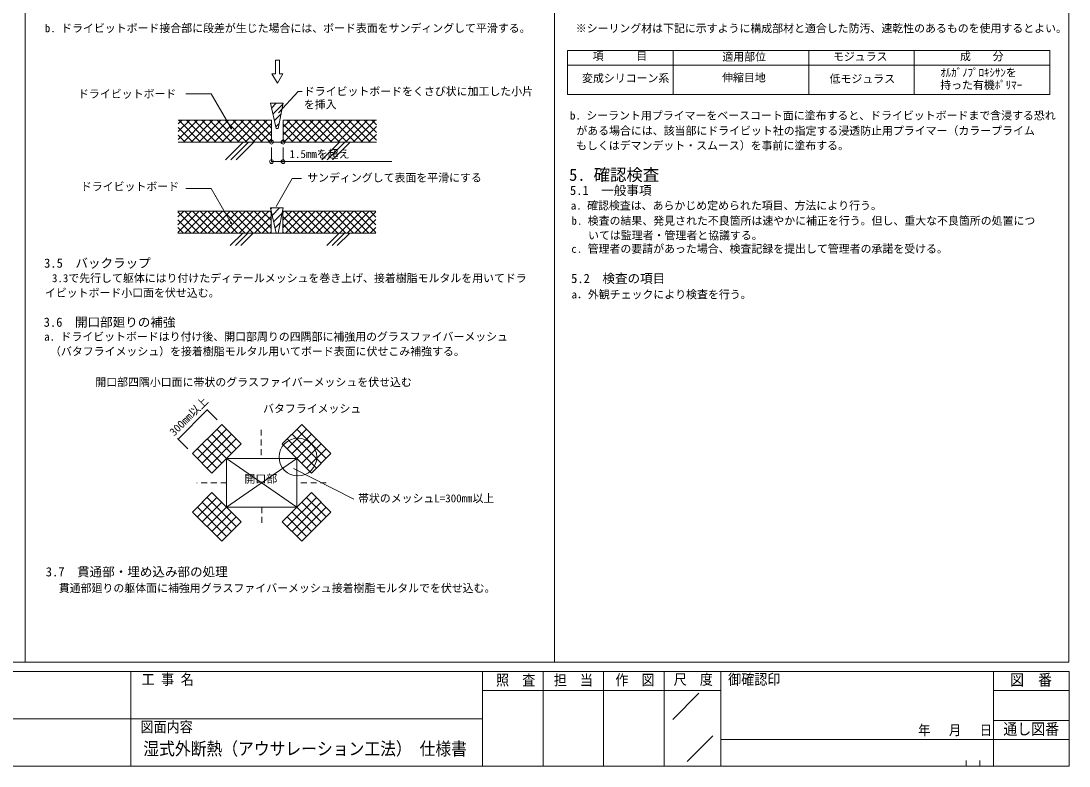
# Model space of a CAD drawing. Units: millimetres on the paper. Extents: x -160 to 123, y -85 to 110.
# Drawn here: x -11.8 to 122.6, y -80.9 to 14.6 of the extents above; entities that cross this region are included whole.
import ezdxf
from ezdxf.enums import TextEntityAlignment as Align

# ---------------------------------------------------------------- set-up
doc = ezdxf.new("R2010")
doc.units = ezdxf.units.MM
doc.header["$PDMODE"] = 32
doc.header["$PDSIZE"] = 0.5
doc.linetypes.add('USER1', pattern=[1.25, 0.75, -0.5])
doc.linetypes.add('USER2', pattern=[28.575, 19.05, -3.175, 3.175, -3.175])
doc.layers.add('0-0_0', color=7, linetype='Continuous', lineweight=18)
doc.layers.add('0-6_寸法', color=7, linetype='Continuous', lineweight=18)
doc.layers.add('0-B', color=7, linetype='Continuous')
doc.styles.add('ＭＳ ゴシック', font='')
doc.styles.get('ＭＳ ゴシック').set_extended_font_data('MS Gothic')

# ---------------------------------------------------------------- blocks, each defined once
blk = doc.blocks.new('_DotSmall')
at = {"layer": '0-0_0'}
blk.add_line((0.00125, 0), (-0.00125, 0), dxfattribs=at)
blk.add_circle((0, 0), 0.00125, dxfattribs=at)

msp = doc.modelspace()

# ---------------------------------------------------------------- linework, layer by layer
at = {"layer": '0-0_0'}
for p, q in [((-11.261, 96.729), (-11.261, -67.6)), ((56.624, 96.729), (56.624, -67.6)), ((20.83, 9.618), (20.83, 7.848)), ((21.345, 9.618), (21.345, 7.848)), ((21.785, 7.848), (21.087, 6.636)), ((21.345, 7.848), (21.785, 7.848)), ((20.194, 4.083), (21.837, 4.083)), ((20.928, 0.86), (20.194, 4.083)), ((20.334, 3.468), (20.949, 4.083)), ((21.184, 0.86), (21.837, 4.083)), ((20.517, 2.661), (21.811, 3.955)), ((20.701, 1.855), (21.559, 2.713)), ((20.346, 1.909), (8.39, 1.909)), ((8.39, -0.557), (10.855, 1.909)), ((8.39, 0.433), (9.866, 1.909)), ((8.39, 1.423), (8.876, 1.909)), ((11.25, -0.903), (8.439, 1.909)), ((9.034, -0.903), (11.845, 1.909)), ((12.24, -0.903), (9.428, 1.909)), ((10.024, -0.903), (12.835, 1.909)), ((13.23, -0.903), (10.418, 1.909)), ((11.014, -0.903), (13.825, 1.909)), ((14.22, -0.903), (11.408, 1.909)), ((12.003, -0.903), (14.815, 1.909)), ((15.21, -0.903), (12.398, 1.909)), ((12.993, -0.903), (15.805, 1.909)), ((16.2, -0.903), (13.388, 1.909)), ((13.983, -0.903), (16.795, 1.909)), ((17.19, -0.903), (14.378, 1.909)), ((14.973, -0.903), (17.785, 1.909)), ((18.18, -0.903), (15.368, 1.909)), ((15.963, -0.903), (18.775, 1.909)), ((19.17, -0.903), (16.358, 1.909)), ((16.953, -0.903), (19.765, 1.909)), ((20.16, -0.903), (17.348, 1.909)), ((17.943, -0.903), (20.346, 1.5)), ((20.346, -0.098), (18.338, 1.909)), ((20.346, 0.891), (19.328, 1.909)), ((20.346, 1.881), (20.318, 1.909)), ((20.346, 1.909), (20.346, -0.903)), ((20.885, 1.049), (21.308, 1.472)), ((21.825, 1.909), (21.825, -0.903)), ((21.825, 1.909), (33.781, 1.909)), ((21.825, 0.01), (23.725, 1.909)), ((21.825, 0.999), (22.735, 1.909)), ((24.12, -0.903), (21.825, 1.392)), ((21.903, -0.903), (24.715, 1.909)), ((25.11, -0.903), (22.298, 1.909)), ((22.893, -0.903), (25.705, 1.909)), ((26.1, -0.903), (23.288, 1.909)), ((23.883, -0.903), (26.695, 1.909)), ((27.09, -0.903), (24.278, 1.909)), ((24.873, -0.903), (27.685, 1.909)), ((28.08, -0.903), (25.268, 1.909)), ((25.863, -0.903), (28.675, 1.909)), ((29.069, -0.903), (26.258, 1.909)), ((26.853, -0.903), (29.665, 1.909)), ((30.059, -0.903), (27.248, 1.909)), ((27.843, -0.903), (30.654, 1.909)), ((31.049, -0.903), (28.238, 1.909)), ((28.833, -0.903), (31.644, 1.909)), ((32.039, -0.903), (29.227, 1.909)), ((29.823, -0.903), (32.634, 1.909)), ((33.029, -0.903), (30.217, 1.909)), ((30.812, -0.903), (33.624, 1.909)), ((33.781, -0.665), (31.207, 1.909)), ((33.781, 0.325), (32.197, 1.909)), ((33.781, 1.315), (33.187, 1.909)), ((10.26, -0.903), (8.39, 0.968)), ((18.933, -0.903), (20.346, 0.51)), ((20.928, 0.86), (21.184, 0.86)), ((23.13, -0.903), (21.825, 0.402)), ((31.802, -0.903), (33.781, 1.076)), ((32.792, -0.903), (33.781, 0.086)), ((9.27, -0.903), (8.39, -0.022)), ((33.781, -0.903), (8.39, -0.903)), ((19.923, -0.903), (20.346, -0.48)), ((22.14, -0.903), (21.825, -0.588)), ((20.342, -1.603), (20.342, -3.469)), ((21.825, -1.603), (21.825, -3.469)), ((20.278, -3.399), (21.825, -3.399)), ((21.825, -3.399), (35.772, -3.399)), ((20.194, -9.346), (21.837, -9.346)), ((20.928, -12.57), (20.194, -9.346)), ((20.23, -9.506), (20.389, -9.346)), ((20.414, -10.312), (21.379, -9.346)), ((21.184, -12.57), (21.837, -9.346)), ((8.34, -12.486), (11.068, -9.758)), ((20.295, -9.758), (8.34, -9.758)), ((8.34, -11.496), (10.078, -9.758)), ((8.34, -10.506), (9.088, -9.758)), ((11.038, -12.57), (8.34, -9.871)), ((12.028, -12.57), (9.216, -9.758)), ((9.246, -12.57), (12.058, -9.758)), ((13.018, -12.57), (10.206, -9.758)), ((10.236, -12.57), (13.048, -9.758)), ((14.008, -12.57), (11.196, -9.758)), ((11.226, -12.57), (14.038, -9.758)), ((14.998, -12.57), (12.186, -9.758)), ((12.216, -12.57), (15.028, -9.758)), ((15.988, -12.57), (13.176, -9.758)), ((13.206, -12.57), (16.018, -9.758)), ((16.978, -12.57), (14.166, -9.758)), ((14.196, -12.57), (17.008, -9.758)), ((17.968, -12.57), (15.156, -9.758)), ((15.186, -12.57), (17.998, -9.758)), ((18.958, -12.57), (16.146, -9.758)), ((16.176, -12.57), (18.988, -9.758)), ((19.947, -12.57), (17.136, -9.758)), ((17.166, -12.57), (19.977, -9.758)), ((20.295, -11.927), (18.126, -9.758)), ((18.156, -12.57), (20.295, -10.43)), ((20.295, -10.937), (19.116, -9.758)), ((20.295, -9.948), (20.105, -9.758)), ((20.295, -9.758), (20.295, -12.57)), ((20.597, -11.118), (21.702, -10.013)), ((21.775, -11.92), (23.937, -9.758)), ((21.775, -9.758), (33.731, -9.758)), ((21.775, -10.93), (22.947, -9.758)), ((21.775, -9.94), (21.957, -9.758)), ((23.907, -12.57), (21.775, -10.437)), ((24.897, -12.57), (22.085, -9.758)), ((22.115, -12.57), (24.927, -9.758)), ((25.887, -12.57), (23.075, -9.758)), ((23.105, -12.57), (25.917, -9.758)), ((26.877, -12.57), (24.065, -9.758)), ((24.095, -12.57), (26.907, -9.758)), ((27.867, -12.57), (25.055, -9.758)), ((25.085, -12.57), (27.897, -9.758)), ((28.857, -12.57), (26.045, -9.758)), ((26.075, -12.57), (28.887, -9.758)), ((29.847, -12.57), (27.035, -9.758)), ((27.065, -12.57), (29.877, -9.758)), ((30.837, -12.57), (28.025, -9.758)), ((28.055, -12.57), (30.867, -9.758)), ((31.827, -12.57), (29.015, -9.758)), ((29.045, -12.57), (31.857, -9.758)), ((32.817, -12.57), (30.005, -9.758)), ((30.035, -12.57), (32.847, -9.758)), ((33.731, -12.493), (30.995, -9.758)), ((31.025, -12.57), (33.731, -9.864)), ((33.731, -11.504), (31.985, -9.758)), ((33.731, -10.514), (32.975, -9.758)), ((10.048, -12.57), (8.34, -10.861)), ((9.058, -12.57), (8.34, -11.851)), ((19.146, -12.57), (20.295, -11.42)), ((20.781, -11.924), (21.45, -11.255)), ((22.917, -12.57), (21.775, -11.427)), ((32.015, -12.57), (33.731, -10.854)), ((33.005, -12.57), (33.731, -11.844)), ((8.34, -12.57), (33.731, -12.57)), ((20.295, -12.57), (8.34, -12.57)), ((20.135, -12.57), (20.295, -12.41)), ((21.927, -12.57), (21.775, -12.417)), ((12.093, -35.256), (8.351, -38.997)), ((13.358, -36.521), (12.033, -35.196)), ((9.616, -40.262), (8.292, -38.938)), ((30.891, -46.693), (23.141, -42.767))]:
    msp.add_line(p, q, dxfattribs=at)
at = {"layer": '0-0_0', "color": 5}
for p, q in [((122.576, -67.6), (122.576, 96.729)), ((-147.031, -67.6), (122.576, -67.6))]:
    msp.add_line(p, q, dxfattribs=at)
at = {"layer": '0-0_0', "color": 3}
for p, q in [((58.3, 10.84), (58.3, 5.184)), ((89.223, 10.84), (58.3, 10.84)), ((71.829, 5.184), (71.829, 10.84)), ((89.223, 10.84), (120.145, 10.84)), ((89.223, 10.84), (89.223, 5.184)), ((102.751, 5.184), (102.751, 10.84)), ((120.145, 10.84), (120.145, 5.184)), ((120.145, 10.84), (120.145, 5.184)), ((58.3, 8.955), (120.145, 8.955)), ((12.613, 5.276), (9.34, 5.276)), ((15.159, 0.866), (12.613, 5.276)), ((120.145, 5.184), (58.3, 5.184)), ((14.42, -3.174), (16.691, -0.903)), ((15.103, -3.174), (17.374, -0.903)), ((15.787, -3.174), (18.058, -0.903)), ((26.8, -3.174), (29.071, -0.903)), ((27.483, -3.174), (29.754, -0.903)), ((28.166, -3.174), (30.437, -0.903)), ((12.613, -6.878), (9.34, -6.878)), ((15.159, -11.288), (12.613, -6.878)), ((15.032, -14.179), (16.641, -12.57)), ((15.715, -14.179), (17.324, -12.57)), ((16.398, -14.179), (18.007, -12.57)), ((27.411, -14.179), (29.02, -12.57)), ((28.095, -14.179), (29.704, -12.57)), ((28.778, -14.179), (30.387, -12.57))]:
    msp.add_line(p, q, dxfattribs=at)
at = {"layer": '0-0_0', "color": 6}
for p, q in [((10.21, -40.856), (13.952, -37.115)), ((13.952, -37.115), (16.446, -39.609)), ((24.215, -37.115), (21.721, -39.609)), ((24.215, -37.115), (27.957, -40.856)), ((10.834, -41.48), (14.575, -37.738)), ((11.457, -42.103), (15.199, -38.362)), ((12.704, -38.362), (15.199, -40.856)), ((13.328, -37.738), (15.822, -40.233)), ((24.839, -37.738), (22.344, -40.233)), ((25.462, -38.362), (22.968, -40.856)), ((22.968, -38.362), (26.709, -42.103)), ((23.591, -37.738), (27.333, -41.48)), ((10.834, -40.233), (13.328, -42.727)), ((11.457, -39.609), (13.952, -42.103)), ((12.081, -42.727), (15.822, -38.985)), ((12.081, -38.985), (14.575, -41.48)), ((12.704, -43.35), (16.446, -39.609)), ((21.721, -39.609), (25.462, -43.35)), ((22.344, -38.985), (26.086, -42.727)), ((26.086, -38.985), (23.591, -41.48)), ((26.709, -39.609), (24.215, -42.103)), ((27.333, -40.233), (24.839, -42.727)), ((10.21, -40.856), (12.704, -43.35)), ((27.957, -40.856), (25.462, -43.35)), ((10.21, -48.355), (12.704, -45.861)), ((10.834, -48.979), (13.328, -46.485)), ((15.822, -50.226), (12.081, -46.485)), ((16.446, -49.602), (12.704, -45.861)), ((25.462, -45.861), (21.721, -49.602)), ((26.086, -46.485), (22.344, -50.226)), ((27.333, -48.979), (24.839, -46.485)), ((27.957, -48.355), (25.462, -45.861)), ((13.952, -52.097), (10.21, -48.355)), ((14.575, -51.473), (10.834, -47.732)), ((11.457, -49.602), (13.952, -47.108)), ((15.199, -50.85), (11.457, -47.108)), ((12.081, -50.226), (14.575, -47.732)), ((12.704, -50.85), (15.199, -48.355)), ((26.709, -47.108), (22.968, -50.85)), ((25.462, -50.85), (22.968, -48.355)), ((27.333, -47.732), (23.591, -51.473)), ((26.086, -50.226), (23.591, -47.732)), ((26.709, -49.602), (24.215, -47.108)), ((13.328, -51.473), (15.822, -48.979)), ((13.952, -52.097), (16.446, -49.602)), ((24.839, -51.473), (22.344, -48.979))]:
    msp.add_line(p, q, dxfattribs=at)
at = {"layer": '0-0_0', "color": 6, "linetype": 'USER1'}
for p, q in [((19.029, -37.801), (19.029, -41.48)), ((14.575, -44.606), (10.744, -44.606)), ((27.36, -44.606), (23.591, -44.606)), ((19.083, -47.732), (19.083, -50.062))]:
    msp.add_line(p, q, dxfattribs=at)
at = {"layer": '0-0_0', "color": 2, "linetype": 'USER2'}
for p, q in [((14.575, -41.48), (23.591, -47.732)), ((14.575, -47.732), (23.591, -41.48))]:
    msp.add_line(p, q, dxfattribs=at)
at = {"layer": '0-0_0', "color": 2}
for p, q in [((14.575, -41.48), (14.575, -47.732)), ((14.575, -41.48), (23.591, -41.48)), ((23.591, -41.48), (23.591, -47.732)), ((23.591, -47.732), (14.575, -47.732))]:
    msp.add_line(p, q, dxfattribs=at)
at = {"layer": '0-0_0'}
for points in [[(21.345, 9.618), (20.83, 9.618), (21.345, 9.618)], [(20.83, 7.848), (20.389, 7.848), (21.087, 6.636)], [(21.775, -9.758), (21.775, -12.57), (33.731, -12.57)]]:
    msp.add_lwpolyline(points, dxfattribs=at)
at = {"layer": '0-0_0', "color": 3}
for points in [[(21.251, 2.866), (23.742, 5.576), (24.266, 5.576)], [(20.932, -9.159), (22.97, -5.593), (24.199, -5.593)]]:
    msp.add_lwpolyline(points, dxfattribs=at)
at = {"layer": '0-0_0', "color": 6}
msp.add_lwpolyline([(27.957, -48.355), (24.215, -52.097), (21.721, -49.602)], dxfattribs=at)
at = {"layer": '0-0_0'}
msp.add_circle((23.726, -41.307), 2.416, dxfattribs=at)
for p in [(20.342, -0.903), (21.825, -0.903), (20.342, -3.399), (21.825, -3.399)]:
    msp.add_point(p, dxfattribs=at)
at = {"layer": '0-6_寸法'}
for p, q in [((122.589, -68.809), (-149.711, -68.809)), ((2.285, -68.809), (2.285, -80.936)), ((47.399, -68.809), (47.399, -80.936)), ((55.161, -68.809), (55.161, -80.936)), ((62.922, -68.809), (62.922, -80.936)), ((70.684, -68.809), (70.684, -80.936)), ((77.96, -68.809), (77.96, -80.936)), ((112.887, -68.809), (112.887, -80.936)), ((122.589, -68.809), (122.589, -80.936)), ((112.887, -75.115), (122.589, -75.115)), ((77.96, -77.541), (112.887, -77.541)), ((-149.711, -80.936), (122.589, -80.936))]:
    msp.add_line(p, q, dxfattribs=at)
at = {"layer": '0-6_寸法', "color": 1}
for p, q in [((71.025, -71.234), (47.399, -71.234)), ((71.025, -71.234), (77.96, -71.234)), ((71.782, -74.954), (75.141, -71.596)), ((112.887, -71.234), (122.589, -71.234)), ((-41.859, -74.872), (2.285, -74.872)), ((2.285, -74.872), (47.399, -74.872)), ((73.619, -80.363), (76.919, -77.063)), ((122.589, -77.54), (112.887, -77.54)), ((109.395, -80.209), (109.395, -80.936)), ((111.141, -80.209), (111.141, -80.936))]:
    msp.add_line(p, q, dxfattribs=at)

# ---------------------------------------------------------------- block references
at = {"layer": '0-0_0'}
for p, xscale, yscale, rotation in [((15.159, 0.866), 48.3165, 48.3165, 300), ((20.342, -3.399), 7, 7, 180), ((15.159, -11.288), 48.3165, 48.3165, 300), ((12.093, -35.256), 8.4, 8.4, 45), ((8.351, -38.997), 8.4, 8.4, 225)]:
    msp.add_blockref('_DotSmall', p, dxfattribs=dict(at, xscale=xscale, yscale=yscale, rotation=rotation))
at = {"layer": '0-0_0', "xscale": 7, "yscale": 7}
msp.add_blockref('_DotSmall', (21.825, -3.399), dxfattribs=at)

# ---------------------------------------------------------------- texts
at = {"layer": '0-0_0', "style": 'ＭＳ ゴシック'}
for s, height, p in [('b. ドライビットボード接合部に段差が生じた場合には、ボード表面をサンディングして平滑する。', 1.026, (-8.723, 12.884)), ('※シーリング材は下記に示すように構成部材と適合した防汚、速乾性のあるものを使用するとよい。', 1.026, (59.343, 12.864)), ('\u3000 成\u3000\u3000分', 1.026, (106.51, 9.269)), ('項\u3000\u3000\u3000目', 1.026, (61.508, 9.308)), ('適用部位', 1.026, (78.14, 9.216)), ('モジュラス', 1.026, (92.32, 9.238)), ('  ｵﾙｶﾞﾉﾌﾟﾛｷｼｻﾝを', 1.026, (104.691, 7.181)), ('変成シリコーン系', 1.026, (60.147, 6.466)), ('伸縮目地', 1.026, (78.109, 6.545)), ('低モジュラス', 1.026, (91.895, 6.391)), ('  持った有機ﾎﾟﾘﾏｰ', 1.026, (104.676, 5.584)), ('ドライビットボード', 1.026, (-4.465, 4.454)), ('ドライビットボードをくさび状に加工した小片', 1.026, (24.483, 4.779)), ('を挿入', 1.026, (24.483, 3.092)), ('b. シーラント用プライマーをベースコート面に塗布すると、ドライビットボードまで含浸する恐れ', 1.026, (58.61, 1.681)), ('がある場合には、該当部にドライビット社の指定する浸透防止用プライマー（カラープライム', 1.026, (59.423, -0.274)), ('もしくはデマンデット・スムース）を事前に塗布する。', 1.026, (59.385, -2.171)), ('1.5mmを超え', 1.026, (22.655, -3.261)), ('サンディングして表面を平滑にする', 1.026, (24.91, -6.295)), ('5. 確認検査', 1.54, (58.498, -6.334)), ('ドライビットボード', 1.026, (-4.105, -7.429)), ('5.1\u3000一般事項', 1.18, (58.598, -8.046)), ('a. 確認検査は、あらかじめ定められた項目、方法により行う。', 1.026, (58.708, -9.864)), ('b. 検査の結果、発見された不良箇所は速やかに補正を行う。但し、重大な不良箇所の処置につ', 1.026, (58.791, -11.82)), ('   いては監理者・管理者と協議する。', 1.026, (58.832, -13.693)), ('c. 管理者の要請があった場合、検査記録を提出して管理者の承諾を受ける。', 1.026, (58.779, -15.414)), ('3.5\u3000バックラップ', 1.18, (-8.82, -17.371)), ('3.3で先行して躯体にはり付けたディテールメッシュを巻き上げ、接着樹脂モルタルを用いてドラ', 1.026, (-7.808, -19.18)), ('5.2\u3000検査の項目', 1.18, (58.749, -19.337)), ('イビットボード小口面を伏せ込む。', 1.026, (-8.715, -21.063)), ('a．外観チェックにより検査を行う。', 1.026, (58.799, -21.27)), ('3.6\u3000開口部廻りの補強', 1.18, (-8.871, -24.945)), ('a. ドライビットボードはり付け後、開口部周りの四隅部に補強用のグラスファイバーメッシュ', 1.026, (-8.81, -26.682)), ('（バタフライメッシュ）を接着樹脂モルタル用いてボード表面に伏せこみ補強する。', 1.026, (-8.061, -28.576)), ('開口部四隅小口面に帯状のグラスファイバーメッシュを伏せ込む', 1.026, (-2.256, -32.521)), ('バタフライメッシュ', 1.026, (19.252, -35.916)), ('開口部', 1.026, (16.876, -44.918)), ('帯状のメッシュL=300㎜以上', 1.026, (31.426, -47.422)), ('3.7\u3000貫通部・埋め込み部の処理', 1.18, (-8.606, -56.964)), ('貫通部廻りの躯体面に補強用グラスファイバーメッシュ接着樹脂モルタルでを伏せ込む。', 1.026, (-6.93, -58.938))]:
    msp.add_text(s, height=height, dxfattribs=at).set_placement(p, align=Align.BOTTOM_LEFT)
msp.add_text('300mm以上', height=1.026, rotation=45, dxfattribs=at).set_placement((8.083, -38.902), align=Align.BOTTOM_LEFT)
at = {"layer": '0-6_寸法', "style": 'ＭＳ ゴシック', "width": 0.9}
for s, height, p in [('工 事 名', 1.366, (3.675, -70.912)), ('照  査', 1.366, (49.128, -70.998)), ('担  当', 1.366, (56.531, -70.998)), ('作  図', 1.366, (64.419, -70.992)), ('尺  度', 1.366, (71.901, -70.914)), ('御確認印', 1.366, (78.884, -70.912)), ('図\u3000番', 1.457, (115.035, -71.039)), ('図面内容', 1.366, (3.538, -77.016)), ('年   月   日', 1.287, (103.247, -77.359)), ('通し図番', 1.457, (114.162, -77.353))]:
    msp.add_text(s, height=height, dxfattribs=at).set_placement(p, align=Align.BOTTOM_LEFT)
at = {"layer": '0-B', "style": 'ＭＳ ゴシック', "width": 0.9}
msp.add_text('湿式外断熱（アウサレーション工法） 仕様書', height=1.649, dxfattribs=at).set_placement((3.901, -80.029), align=Align.BOTTOM_LEFT)

doc.saveas('drawing.dxf')
